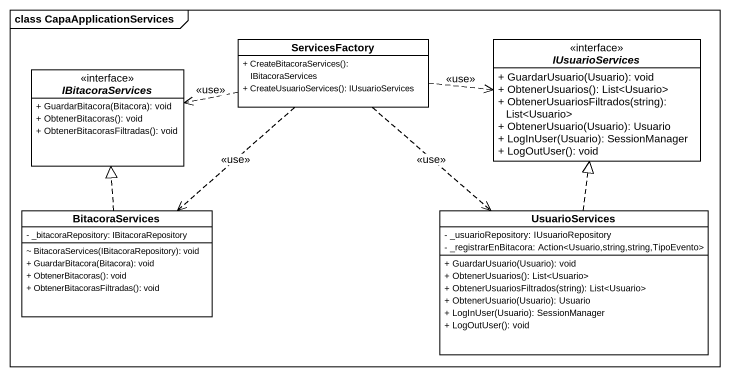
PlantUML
@startuml
mainframe class CapaApplicationServices
hide circle
hide empty members
skinparam classAttributeIconSize 0
class ServicesFactory {
  + CreateBitacoraServices(): IBitacoraServices
  + CreateUsuarioServices(): IUsuarioServices
}
interface IUsuarioServices {
  + GuardarUsuario(Usuario): void
  + ObtenerUsuarios(): List<Usuario>
  + ObtenerUsuariosFiltrados(string): List<Usuario>
  + ObtenerUsuario(Usuario): Usuario
  + LogInUser(Usuario): SessionManager
  + LogOutUser(): void
}
interface IBitacoraServices {
  + GuardarBitacora(Bitacora): void
  + ObtenerBitacoras(): void
  + ObtenerBitacorasFiltradas(): void
}
class BitacoraServices {
  - _bitacoraRepository: IBitacoraRepository
  ~ BitacoraServices(IBitacoraRepository): void
  + GuardarBitacora(Bitacora): void
  + ObtenerBitacoras(): void
  + ObtenerBitacorasFiltradas(): void
}
class UsuarioServices {
  - _usuarioRepository: IUsuarioRepository
  - _registrarEnBitacora: Action<Usuario,string,string,TipoEvento>
  + GuardarUsuario(Usuario): void
  + ObtenerUsuarios(): List<Usuario>
  + ObtenerUsuariosFiltrados(string): List<Usuario>
  + ObtenerUsuario(Usuario): Usuario
  + LogInUser(Usuario): SessionManager
  + LogOutUser(): void
}
ServicesFactory .right.> IUsuarioServices : <<use>>
ServicesFactory .left.> IBitacoraServices : <<use>>
ServicesFactory ..> BitacoraServices : <<use>>
ServicesFactory ..> UsuarioServices : <<use>>
BitacoraServices .up.|> IBitacoraServices
UsuarioServices .up.|> IUsuarioServices
@enduml
